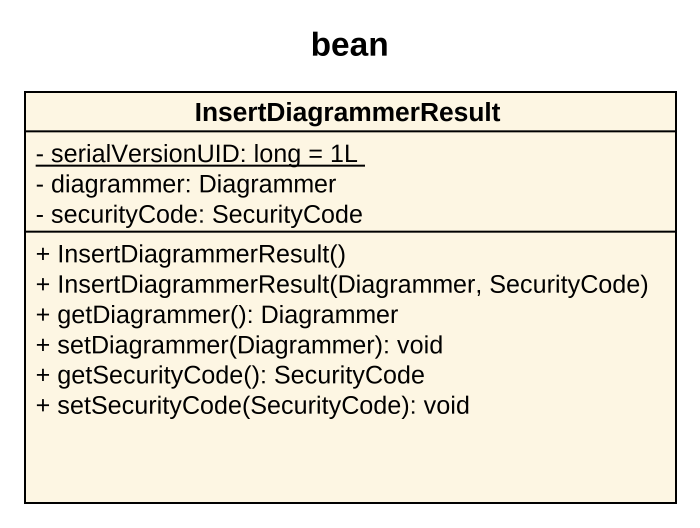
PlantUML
@startuml
title bean
hide circle
hide empty members
skinparam classAttributeIconSize 0
class InsertDiagrammerResult {
  {static} - serialVersionUID: long = 1L
  - diagrammer: Diagrammer
  - securityCode: SecurityCode
  + InsertDiagrammerResult()
  + InsertDiagrammerResult(Diagrammer, SecurityCode)
  + getDiagrammer(): Diagrammer
  + setDiagrammer(Diagrammer): void
  + getSecurityCode(): SecurityCode
  + setSecurityCode(SecurityCode): void
}
@enduml
